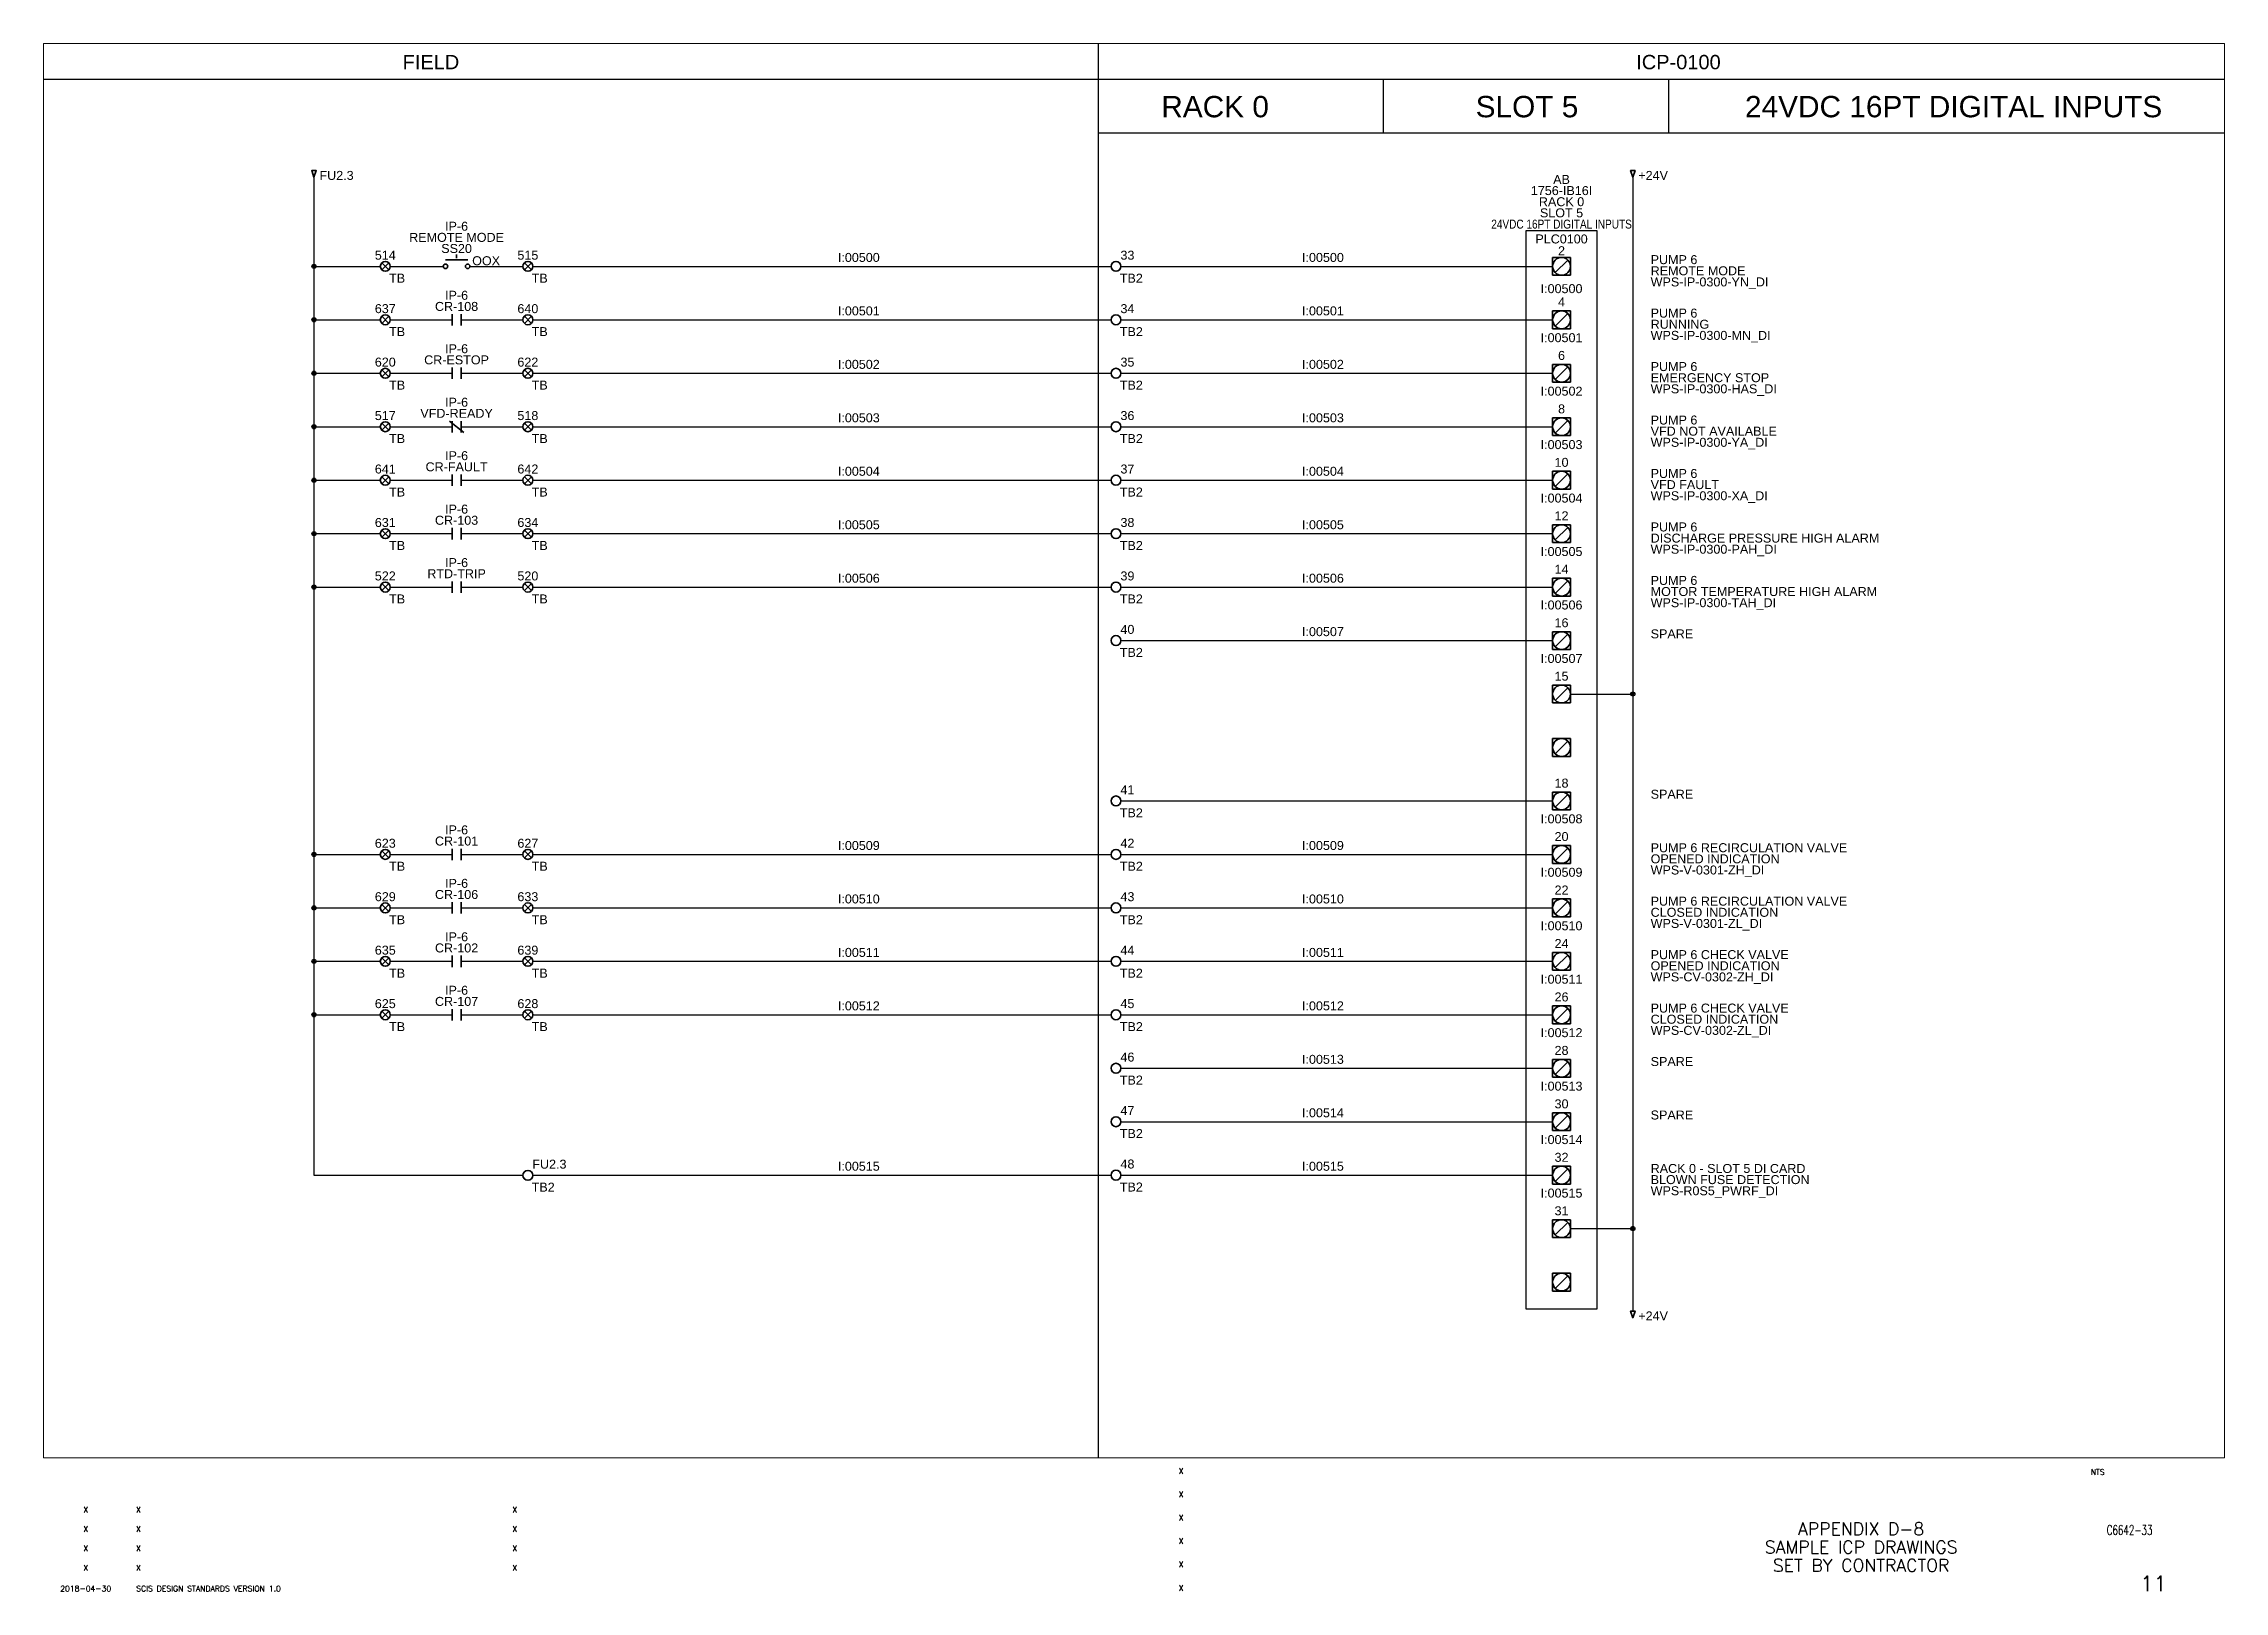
# Paper-space layout '11-Sample ICP R0S05 Digital Inputs' of a CAD drawing. Extents: x 44 to 821, y 22 to 574.
import ezdxf
from ezdxf.enums import TextEntityAlignment as Align

# ---------------------------------------------------------------- set-up
doc = ezdxf.new("R2010")
doc.units = 0
doc.layers.add('BOR-A1', color=7, linetype='Continuous')
doc.layers.add('G-ANNO-VPRT', color=7, linetype='Continuous', plot=False)
for name, color, linetype, lineweight in [('N-ANNO-TEXT', 2, 'Continuous', 18), ('N-CONT-PANL', 3, 'Continuous', 25), ('N-DIAG', 4, 'Continuous', 25), ('N-INST', 4, 'Continuous', 35)]:
    doc.layers.add(name, color=color, linetype=linetype, lineweight=lineweight)
doc.styles.add('_CGS_2-5_NOTES', font='arial.ttf', dxfattribs={"height": 2.5})
doc.styles.add('STD2-0', font='simplex.shx', dxfattribs={"height": 2})
doc.styles.add('STD3-5', font='simplex.shx', dxfattribs={"height": 3.5})
doc.styles.add('STD4-5', font='simplex.shx', dxfattribs={"height": 4.5})
doc.styles.add('STD5-5', font='SIMPLEX')

# ---------------------------------------------------------------- blocks, each defined once
blk = doc.blocks.new('CGS A1 TITLE ATT')
at = {"layer": 'BOR-A1', "color": 1}
for tag, p, height, style in [('DATE', (448.47, 64.4), 2, 'STD2-0'), ('DRAWN', (448.47, 56.08), 2, 'STD2-0'), ('DESIGNER', (448.47, 47.76), 2, 'STD2-0'), ('CHECKED', (448.47, 39.44), 2, 'STD2-0'), ('FILE', (783.85, 42.55), 3.5, 'STD3-5'), ('ENGINEER', (448.47, 31.12), 2, 'STD2-0'), ('AD909', (787.49, 32), 5.5, 'STD5-5'), ('APPROVED', (448.47, 22.72), 2, 'STD2-0')]:
    blk.add_attdef(tag, p, '', height=height, dxfattribs=dict(at, style=style))
at = {"layer": 'BOR-A1', "color": 1, "style": 'STD2-0', "flags": 4}
blk.add_attdef('SCALE', (773.37, 64), '', height=2, dxfattribs=at)
at = {"layer": 'BOR-A1', "color": 1, "style": 'STD4-5'}
for tag, p in [('TITLE-1', (691.59, 44.75)), ('TITLE-2', (691.59, 38.25)), ('TITLE-3', (691.59, 31.75)), ('TITLE-4', (691.59, 25.25))]:
    blk.add_attdef(tag, text='', height=4.5, dxfattribs=at).set_placement(p, align=Align.MIDDLE_CENTER)
at = {"layer": 'BOR-A1', "color": 1, "style": 'STD5-5'}
blk.add_attdef('999', text='', height=5.5, dxfattribs=at).set_placement((800.49, 22.5), align=Align.RIGHT)
blk = doc.blocks.new('CGS A1 REV ATT')
at = {"layer": 'BOR-A1', "color": 1, "style": 'STD2-0'}
for tag, p in [('R5-DATE', (58.99, 50.62)), ('R5-BY', (211.87, 50.62)), ('R4-DATE', (58.99, 43.7)), ('R4-BY', (211.87, 43.7)), ('R3-DATE', (58.99, 36.78)), ('R2-DATE', (58.99, 29.86)), ('R3-BY', (211.87, 36.78)), ('R2-BY', (211.87, 29.86)), ('R1-DATE', (58.99, 22.46)), ('R1-BY', (211.87, 22.46))]:
    blk.add_attdef(tag, text='', height=2, dxfattribs=at).set_placement(p, align=Align.CENTER)
for tag, p in [('R5-DESC', (76.99, 50.62)), ('R4-DESC', (76.99, 43.7)), ('R3-DESC', (76.99, 36.78)), ('R2-DESC', (76.99, 29.86)), ('R1-DESC', (76.99, 22.46))]:
    blk.add_attdef(tag, p, '', height=2, dxfattribs=at)

psp = doc.layouts.new('11-Sample ICP R0S05 Digital Inputs')

# ---------------------------------------------------------------- linework, layer by layer
for p, q in [((419.73, 574), (419.73, 104.1)), ((419.73, 574), (419.73, 554.95)), ((43.99, 561.3), (821, 561.3)), ((521.33, 561.3), (521.33, 542.25)), ((622.93, 561.3), (622.93, 542.25)), ((419.73, 554.95), (419.73, 70)), ((419.73, 542.25), (821, 542.25))]:
    psp.add_line(p, q)
at = {"color": 7}
psp.add_line((610.23, 526.38), (610.23, 464.46), dxfattribs=at)
at = {"layer": 'N-CONT-PANL'}
for p, q in [((597.53, 507.33), (572.13, 507.33)), ((572.13, 507.33), (572.13, 123.15)), ((597.53, 123.15), (597.53, 507.33)), ((572.13, 123.15), (597.53, 123.15))]:
    psp.add_line(p, q, dxfattribs=at)
at = {"layer": 'N-DIAG'}
for p, q in [((140.33, 526.38), (140.33, 494.63)), ((610.23, 526.38), (610.23, 122.36)), ((140.33, 494.63), (163.96, 494.63)), ((140.33, 494.63), (140.33, 170.78)), ((145.1, 494.63), (163.96, 494.63)), ((167.51, 494.63), (186.37, 494.63)), ((195.9, 494.63), (214.76, 494.63)), ((218.31, 494.63), (424.31, 494.63)), ((427.86, 494.63), (581.66, 494.63)), ((140.33, 475.58), (163.96, 475.58)), ((167.51, 475.58), (189.55, 475.58)), ((192.72, 475.58), (214.76, 475.58)), ((218.31, 475.58), (424.31, 475.58)), ((427.86, 475.58), (581.66, 475.58)), ((140.33, 456.53), (163.96, 456.53)), ((167.51, 456.53), (189.55, 456.53)), ((192.72, 456.53), (214.76, 456.53)), ((218.31, 456.53), (424.31, 456.53)), ((427.86, 456.53), (581.66, 456.53)), ((140.33, 437.48), (163.96, 437.48)), ((167.51, 437.48), (189.55, 437.48)), ((192.72, 437.48), (214.76, 437.48)), ((218.31, 437.48), (424.31, 437.48)), ((427.86, 437.48), (581.66, 437.48)), ((140.33, 418.43), (163.96, 418.43)), ((167.51, 418.43), (189.55, 418.43)), ((192.72, 418.43), (214.76, 418.43)), ((218.31, 418.43), (424.31, 418.43)), ((427.86, 418.43), (581.66, 418.43)), ((140.33, 399.38), (163.96, 399.38)), ((167.51, 399.38), (189.55, 399.38)), ((192.72, 399.38), (214.76, 399.38)), ((218.31, 399.38), (424.31, 399.38)), ((427.86, 399.38), (581.66, 399.38)), ((140.33, 380.33), (163.96, 380.33)), ((167.51, 380.33), (189.55, 380.33)), ((192.72, 380.33), (214.76, 380.33)), ((218.31, 380.33), (424.31, 380.33)), ((427.86, 380.33), (581.66, 380.33)), ((427.86, 361.28), (581.66, 361.28)), ((588.01, 342.23), (610.23, 342.23)), ((427.86, 304.13), (581.66, 304.13)), ((140.33, 285.08), (163.96, 285.08)), ((167.51, 285.08), (189.55, 285.08)), ((192.72, 285.08), (214.76, 285.08)), ((218.31, 285.08), (424.31, 285.08)), ((427.86, 285.08), (581.66, 285.08)), ((140.33, 266.03), (163.96, 266.03)), ((167.51, 266.03), (189.55, 266.03)), ((192.72, 266.03), (214.76, 266.03)), ((218.31, 266.03), (424.31, 266.03)), ((427.86, 266.03), (581.66, 266.03)), ((140.33, 246.98), (163.96, 246.98)), ((167.51, 246.98), (189.55, 246.98)), ((192.72, 246.98), (214.76, 246.98)), ((218.31, 246.98), (424.31, 246.98)), ((427.86, 246.98), (581.66, 246.98)), ((140.33, 227.93), (163.96, 227.93)), ((167.51, 227.93), (189.55, 227.93)), ((192.72, 227.93), (214.76, 227.93)), ((218.31, 227.93), (424.31, 227.93)), ((427.86, 227.93), (581.66, 227.93)), ((427.86, 208.88), (581.66, 208.88)), ((427.86, 189.83), (581.66, 189.83)), ((140.33, 170.78), (214.76, 170.78)), ((218.31, 170.78), (424.31, 170.78)), ((427.86, 170.78), (581.66, 170.78)), ((588.01, 151.73), (610.23, 151.73))]:
    psp.add_line(p, q, dxfattribs=at)
for centre, radius in [((140.33, 494.63), 0.762), ((140.33, 494.63), 0.475), ((140.33, 494.63), 0.236), ((140.33, 475.58), 0.762), ((140.33, 475.58), 0.475), ((140.33, 475.58), 0.236), ((140.33, 456.53), 0.762), ((140.33, 456.53), 0.475), ((140.33, 456.53), 0.236), ((140.33, 437.48), 0.762), ((140.33, 437.48), 0.475), ((140.33, 437.48), 0.236), ((140.33, 418.43), 0.762), ((140.33, 418.43), 0.475), ((140.33, 418.43), 0.236), ((140.33, 399.38), 0.762), ((140.33, 399.38), 0.475), ((140.33, 399.38), 0.236), ((140.33, 380.33), 0.762), ((140.33, 380.33), 0.475), ((140.33, 380.33), 0.236), ((610.23, 342.23), 0.762), ((610.23, 342.23), 0.475), ((610.23, 342.23), 0.236), ((140.33, 285.08), 0.762), ((140.33, 285.08), 0.475), ((140.33, 285.08), 0.236), ((140.33, 266.03), 0.762), ((140.33, 266.03), 0.475), ((140.33, 266.03), 0.236), ((140.33, 246.98), 0.762), ((140.33, 246.98), 0.475), ((140.33, 246.98), 0.236), ((140.33, 227.93), 0.762), ((140.33, 227.93), 0.475), ((140.33, 227.93), 0.236), ((610.23, 151.73), 0.762), ((610.23, 151.73), 0.475), ((610.23, 151.73), 0.236)]:
    psp.add_circle(centre, radius, dxfattribs=at)
at = {"layer": 'N-INST'}
for p, q in [((191.13, 498.89), (191.13, 497.53)), ((581.66, 497.8), (588.01, 497.8)), ((581.66, 491.45), (581.66, 497.8)), ((581.66, 497.8), (588.01, 497.8)), ((581.66, 491.45), (581.66, 497.8)), ((588.01, 497.8), (588.01, 491.45)), ((588.01, 497.8), (588.01, 491.45)), ((164.48, 495.88), (166.99, 493.37)), ((164.48, 493.37), (166.99, 495.88)), ((164.48, 495.88), (166.99, 493.37)), ((164.48, 493.37), (166.99, 495.88)), ((187.17, 497.01), (195.1, 497.01)), ((215.28, 495.88), (217.79, 493.37)), ((215.28, 493.37), (217.79, 495.88)), ((588.01, 491.45), (581.66, 491.45)), ((588.01, 491.45), (581.66, 491.45)), ((587.08, 496.87), (582.59, 492.38)), ((164.48, 476.83), (166.99, 474.32)), ((164.48, 474.32), (166.99, 476.83)), ((189.55, 477.61), (189.55, 473.54)), ((192.72, 477.61), (192.72, 473.54)), ((215.28, 476.83), (217.79, 474.32)), ((215.28, 474.32), (217.79, 476.83)), ((581.66, 478.75), (588.01, 478.75)), ((581.66, 472.4), (581.66, 478.75)), ((581.66, 478.75), (588.01, 478.75)), ((581.66, 472.4), (581.66, 478.75)), ((587.08, 477.82), (582.59, 473.33)), ((588.01, 478.75), (588.01, 472.4)), ((588.01, 478.75), (588.01, 472.4)), ((588.01, 472.4), (581.66, 472.4)), ((588.01, 472.4), (581.66, 472.4)), ((189.55, 458.56), (189.55, 454.49)), ((192.72, 458.56), (192.72, 454.49)), ((581.66, 459.7), (588.01, 459.7)), ((581.66, 453.35), (581.66, 459.7)), ((581.66, 459.7), (588.01, 459.7)), ((581.66, 453.35), (581.66, 459.7)), ((587.08, 458.77), (582.59, 454.28)), ((588.01, 459.7), (588.01, 453.35)), ((588.01, 459.7), (588.01, 453.35)), ((164.48, 457.78), (166.99, 455.27)), ((164.48, 455.27), (166.99, 457.78)), ((215.28, 457.78), (217.79, 455.27)), ((215.28, 455.27), (217.79, 457.78)), ((588.01, 453.35), (581.66, 453.35)), ((588.01, 453.35), (581.66, 453.35)), ((164.48, 438.73), (166.99, 436.22)), ((164.48, 436.22), (166.99, 438.73)), ((188.59, 439.51), (193.67, 435.44)), ((189.55, 439.51), (189.55, 435.44)), ((192.72, 439.51), (192.72, 435.44)), ((215.28, 438.73), (217.79, 436.22)), ((215.28, 436.22), (217.79, 438.73)), ((581.66, 440.65), (588.01, 440.65)), ((581.66, 434.3), (581.66, 440.65)), ((581.66, 440.65), (588.01, 440.65)), ((581.66, 434.3), (581.66, 440.65)), ((587.08, 439.72), (582.59, 435.23)), ((588.01, 440.65), (588.01, 434.3)), ((588.01, 440.65), (588.01, 434.3)), ((588.01, 434.3), (581.66, 434.3)), ((588.01, 434.3), (581.66, 434.3)), ((164.48, 419.68), (166.99, 417.17)), ((164.48, 417.17), (166.99, 419.68)), ((189.55, 420.46), (189.55, 416.39)), ((192.72, 420.46), (192.72, 416.39)), ((215.28, 419.68), (217.79, 417.17)), ((215.28, 417.17), (217.79, 419.68)), ((581.66, 421.6), (588.01, 421.6)), ((581.66, 415.25), (581.66, 421.6)), ((581.66, 421.6), (588.01, 421.6)), ((581.66, 415.25), (581.66, 421.6)), ((587.08, 420.67), (582.59, 416.18)), ((588.01, 421.6), (588.01, 415.25)), ((588.01, 421.6), (588.01, 415.25)), ((588.01, 415.25), (581.66, 415.25)), ((588.01, 415.25), (581.66, 415.25)), ((164.48, 400.63), (166.99, 398.12)), ((164.48, 398.12), (166.99, 400.63)), ((189.55, 401.41), (189.55, 397.34)), ((192.72, 401.41), (192.72, 397.34)), ((215.28, 400.63), (217.79, 398.12)), ((215.28, 398.12), (217.79, 400.63)), ((581.66, 402.55), (588.01, 402.55)), ((581.66, 396.2), (581.66, 402.55)), ((581.66, 402.55), (588.01, 402.55)), ((581.66, 396.2), (581.66, 402.55)), ((587.08, 401.62), (582.59, 397.13)), ((588.01, 402.55), (588.01, 396.2)), ((588.01, 402.55), (588.01, 396.2)), ((588.01, 396.2), (581.66, 396.2)), ((588.01, 396.2), (581.66, 396.2)), ((164.48, 381.58), (166.99, 379.07)), ((164.48, 379.07), (166.99, 381.58)), ((189.55, 382.36), (189.55, 378.29)), ((192.72, 382.36), (192.72, 378.29)), ((215.28, 381.58), (217.79, 379.07)), ((215.28, 379.07), (217.79, 381.58)), ((581.66, 383.5), (588.01, 383.5)), ((581.66, 377.15), (581.66, 383.5)), ((581.66, 383.5), (588.01, 383.5)), ((581.66, 377.15), (581.66, 383.5)), ((587.08, 382.57), (582.59, 378.08)), ((588.01, 383.5), (588.01, 377.15)), ((588.01, 383.5), (588.01, 377.15)), ((588.01, 377.15), (581.66, 377.15)), ((588.01, 377.15), (581.66, 377.15)), ((581.66, 364.45), (588.01, 364.45)), ((581.66, 358.1), (581.66, 364.45)), ((581.66, 364.45), (588.01, 364.45)), ((581.66, 358.1), (581.66, 364.45)), ((588.01, 358.1), (581.66, 358.1)), ((588.01, 358.1), (581.66, 358.1)), ((587.08, 363.52), (582.59, 359.03)), ((588.01, 364.45), (588.01, 358.1)), ((588.01, 364.45), (588.01, 358.1)), ((581.66, 345.4), (588.01, 345.4)), ((581.66, 339.05), (581.66, 345.4)), ((587.08, 344.47), (582.59, 339.98)), ((588.01, 345.4), (588.01, 339.05)), ((588.01, 339.05), (581.66, 339.05)), ((581.66, 326.35), (588.01, 326.35)), ((581.66, 320), (581.66, 326.35)), ((588.01, 326.35), (588.01, 320)), ((588.01, 320), (581.66, 320)), ((587.08, 325.42), (582.59, 320.93)), ((581.66, 307.3), (588.01, 307.3)), ((581.66, 300.95), (581.66, 307.3)), ((581.66, 307.3), (588.01, 307.3)), ((581.66, 300.95), (581.66, 307.3)), ((587.08, 306.37), (582.59, 301.88)), ((588.01, 307.3), (588.01, 300.95)), ((588.01, 307.3), (588.01, 300.95)), ((588.01, 300.95), (581.66, 300.95)), ((588.01, 300.95), (581.66, 300.95)), ((581.66, 288.25), (588.01, 288.25)), ((581.66, 281.9), (581.66, 288.25)), ((581.66, 288.25), (588.01, 288.25)), ((581.66, 281.9), (581.66, 288.25)), ((588.01, 288.25), (588.01, 281.9)), ((588.01, 288.25), (588.01, 281.9)), ((164.48, 286.33), (166.99, 283.82)), ((164.48, 283.82), (166.99, 286.33)), ((189.55, 287.11), (189.55, 283.04)), ((192.72, 287.11), (192.72, 283.04)), ((215.28, 286.33), (217.79, 283.82)), ((215.28, 283.82), (217.79, 286.33)), ((588.01, 281.9), (581.66, 281.9)), ((588.01, 281.9), (581.66, 281.9)), ((587.08, 287.32), (582.59, 282.83)), ((164.48, 267.28), (166.99, 264.77)), ((164.48, 264.77), (166.99, 267.28)), ((189.55, 268.06), (189.55, 263.99)), ((192.72, 268.06), (192.72, 263.99)), ((215.28, 267.28), (217.79, 264.77)), ((215.28, 264.77), (217.79, 267.28)), ((581.66, 269.2), (588.01, 269.2)), ((581.66, 262.85), (581.66, 269.2)), ((581.66, 269.2), (588.01, 269.2)), ((581.66, 262.85), (581.66, 269.2)), ((587.08, 268.27), (582.59, 263.78)), ((588.01, 269.2), (588.01, 262.85)), ((588.01, 269.2), (588.01, 262.85)), ((588.01, 262.85), (581.66, 262.85)), ((588.01, 262.85), (581.66, 262.85)), ((189.55, 249.01), (189.55, 244.94)), ((192.72, 249.01), (192.72, 244.94)), ((581.66, 250.15), (588.01, 250.15)), ((581.66, 243.8), (581.66, 250.15)), ((581.66, 250.15), (588.01, 250.15)), ((581.66, 243.8), (581.66, 250.15)), ((587.08, 249.22), (582.59, 244.73)), ((588.01, 250.15), (588.01, 243.8)), ((588.01, 250.15), (588.01, 243.8)), ((164.48, 248.23), (166.99, 245.72)), ((164.48, 245.72), (166.99, 248.23)), ((215.28, 248.23), (217.79, 245.72)), ((215.28, 245.72), (217.79, 248.23)), ((588.01, 243.8), (581.66, 243.8)), ((588.01, 243.8), (581.66, 243.8)), ((164.48, 229.18), (166.99, 226.67)), ((164.48, 226.67), (166.99, 229.18)), ((189.55, 229.96), (189.55, 225.89)), ((192.72, 229.96), (192.72, 225.89)), ((215.28, 229.18), (217.79, 226.67)), ((215.28, 226.67), (217.79, 229.18)), ((581.66, 231.1), (588.01, 231.1)), ((581.66, 224.75), (581.66, 231.1)), ((581.66, 231.1), (588.01, 231.1)), ((581.66, 224.75), (581.66, 231.1)), ((587.08, 230.17), (582.59, 225.68)), ((588.01, 231.1), (588.01, 224.75)), ((588.01, 231.1), (588.01, 224.75)), ((588.01, 224.75), (581.66, 224.75)), ((588.01, 224.75), (581.66, 224.75)), ((581.66, 212.05), (588.01, 212.05)), ((581.66, 205.7), (581.66, 212.05)), ((581.66, 212.05), (588.01, 212.05)), ((581.66, 205.7), (581.66, 212.05)), ((587.08, 211.12), (582.59, 206.63)), ((588.01, 212.05), (588.01, 205.7)), ((588.01, 212.05), (588.01, 205.7)), ((588.01, 205.7), (581.66, 205.7)), ((588.01, 205.7), (581.66, 205.7)), ((581.66, 193), (588.01, 193)), ((581.66, 186.65), (581.66, 193)), ((581.66, 193), (588.01, 193)), ((581.66, 186.65), (581.66, 193)), ((588.01, 186.65), (581.66, 186.65)), ((588.01, 186.65), (581.66, 186.65)), ((587.08, 192.07), (582.59, 187.58)), ((588.01, 193), (588.01, 186.65)), ((588.01, 193), (588.01, 186.65)), ((581.66, 173.95), (588.01, 173.95)), ((581.66, 167.6), (581.66, 173.95)), ((581.66, 173.95), (588.01, 173.95)), ((581.66, 167.6), (581.66, 173.95)), ((587.08, 173.02), (582.59, 168.53)), ((588.01, 173.95), (588.01, 167.6)), ((588.01, 173.95), (588.01, 167.6)), ((588.01, 167.6), (581.66, 167.6)), ((588.01, 167.6), (581.66, 167.6)), ((581.66, 154.9), (588.01, 154.9)), ((581.66, 148.55), (581.66, 154.9)), ((588.01, 148.55), (581.66, 148.55)), ((587.08, 153.97), (582.59, 149.48)), ((588.01, 154.9), (588.01, 148.55)), ((581.66, 135.85), (588.01, 135.85)), ((581.66, 129.5), (581.66, 135.85)), ((587.08, 134.92), (582.59, 130.43)), ((588.01, 135.85), (588.01, 129.5)), ((588.01, 129.5), (581.66, 129.5))]:
    psp.add_line(p, q, dxfattribs=at)
for points in [[(140.33, 528.76), (141.13, 528.76), (140.33, 526.38), (139.54, 528.76), (140.33, 528.76)], [(610.23, 528.76), (611.03, 528.76), (610.23, 526.38), (609.44, 528.76), (610.23, 528.76)], [(610.23, 122.36), (611.03, 122.36), (610.23, 119.98), (609.44, 122.36), (610.23, 122.36)]]:
    psp.add_lwpolyline(points, dxfattribs=at)
for centre, radius in [((584.83, 494.63), 3.17), ((165.73, 494.63), 1.77), ((187.19, 494.63), 0.818), ((195.08, 494.63), 0.818), ((216.53, 494.63), 1.77), ((426.08, 494.63), 1.77), ((165.73, 475.58), 1.77), ((216.53, 475.58), 1.77), ((426.08, 475.58), 1.77), ((584.83, 475.58), 3.17), ((584.83, 456.53), 3.17), ((165.73, 456.53), 1.77), ((216.53, 456.53), 1.77), ((426.08, 456.53), 1.77), ((165.73, 437.48), 1.77), ((216.53, 437.48), 1.77), ((426.08, 437.48), 1.77), ((584.83, 437.48), 3.17), ((165.73, 418.43), 1.77), ((216.53, 418.43), 1.77), ((426.08, 418.43), 1.77), ((584.83, 418.43), 3.17), ((165.73, 399.38), 1.77), ((216.53, 399.38), 1.77), ((426.08, 399.38), 1.77), ((584.83, 399.38), 3.17), ((165.73, 380.33), 1.77), ((216.53, 380.33), 1.77), ((426.08, 380.33), 1.77), ((584.83, 380.33), 3.17), ((426.08, 361.28), 1.77), ((584.83, 361.28), 3.17), ((584.83, 342.23), 3.17), ((584.83, 323.18), 3.17), ((426.08, 304.13), 1.77), ((584.83, 304.13), 3.17), ((584.83, 285.08), 3.17), ((165.73, 285.08), 1.77), ((216.53, 285.08), 1.77), ((426.08, 285.08), 1.77), ((165.73, 266.03), 1.77), ((216.53, 266.03), 1.77), ((426.08, 266.03), 1.77), ((584.83, 266.03), 3.17), ((165.73, 246.98), 1.77), ((216.53, 246.98), 1.77), ((426.08, 246.98), 1.77), ((584.83, 246.98), 3.17), ((165.73, 227.93), 1.77), ((216.53, 227.93), 1.77), ((426.08, 227.93), 1.77), ((584.83, 227.93), 3.17), ((426.08, 208.88), 1.77), ((584.83, 208.88), 3.17), ((426.08, 189.83), 1.77), ((584.83, 189.83), 3.17), ((216.53, 170.72), 1.77), ((426.08, 170.78), 1.77), ((584.83, 170.78), 3.17), ((584.83, 151.73), 3.17), ((584.83, 132.68), 3.17)]:
    psp.add_circle(centre, radius, dxfattribs=at)

# ---------------------------------------------------------------- block references
ref = psp.add_blockref('CGS A1 TITLE ATT', (0, 0))
ref.add_attrib('TITLE-1', 'APPENDIX D-8', dxfattribs={"layer": 'BOR-A1', "color": 1, "height": 4.5, "style": 'STD4-5'}).set_placement((691.59, 44.75), align=Align.MIDDLE_CENTER)
ref.add_attrib('TITLE-2', 'SAMPLE ICP DRAWINGS', dxfattribs={"layer": 'BOR-A1', "color": 1, "height": 4.5, "style": 'STD4-5'}).set_placement((691.59, 38.25), align=Align.MIDDLE_CENTER)
ref.add_attrib('TITLE-3', 'SET BY CONTRACTOR', dxfattribs={"layer": 'BOR-A1', "color": 1, "height": 4.5, "style": 'STD4-5'}).set_placement((691.59, 31.75), align=Align.MIDDLE_CENTER)
ref.add_attrib('FILE', 'C6642-33', (779.08, 42.56), dxfattribs={"layer": 'BOR-A1', "color": 1, "height": 3.5, "style": 'STD3-5', "width": 0.65})
ref.add_attrib('SCALE', 'NTS', (773.37, 64), dxfattribs={"layer": 'BOR-A1', "color": 1, "height": 2, "style": 'STD2-0'})
ref.add_attrib('DATE', 'X', (448.47, 64.4), dxfattribs={"layer": 'BOR-A1', "color": 1, "height": 2, "style": 'STD2-0'})
ref.add_attrib('DRAWN', 'X', (448.47, 56.08), dxfattribs={"layer": 'BOR-A1', "color": 1, "height": 2, "style": 'STD2-0'})
ref.add_attrib('DESIGNER', 'X', (448.47, 47.76), dxfattribs={"layer": 'BOR-A1', "color": 1, "height": 2, "style": 'STD2-0'})
ref.add_attrib('CHECKED', 'X', (448.47, 39.44), dxfattribs={"layer": 'BOR-A1', "color": 1, "height": 2, "style": 'STD2-0'})
ref.add_attrib('ENGINEER', 'X', (448.47, 31.12), dxfattribs={"layer": 'BOR-A1', "color": 1, "height": 2, "style": 'STD2-0'})
ref.add_attrib('APPROVED', 'X', (448.47, 22.72), dxfattribs={"layer": 'BOR-A1', "color": 1, "height": 2, "style": 'STD2-0'})
ref.add_attrib('999', '11', dxfattribs={"layer": 'BOR-A1', "color": 1, "height": 5.5, "style": 'STD5-5'}).set_placement((800.49, 22.5), align=Align.RIGHT)
psp.add_blockref('CGS A1 REV ATT', (0, 0)).add_auto_attribs({'R1-DATE': '2018-04-30', 'R1-DESC': 'SCIS DESIGN STANDARDS VERSION 1.0', 'R2-DATE': 'X', 'R2-DESC': 'X', 'R2-BY': 'X', 'R3-DATE': 'X', 'R3-DESC': 'X', 'R3-BY': 'X', 'R4-DATE': 'X', 'R4-DESC': 'X', 'R4-BY': 'X', 'R5-DATE': 'X', 'R5-DESC': 'X', 'R5-BY': 'X'})

# ---------------------------------------------------------------- texts
at = {"layer": 'N-ANNO-TEXT', "linetype": 'Continuous', "style": '_CGS_2-5_NOTES'}
for s, height, p in [('FIELD', 5.1, (181.99, 567.42)), ('ICP-0100', 5.1, (626.49, 567.42)), ('RACK 0', 7.6, (461.39, 551.55)), ('SLOT 5', 7.6, (572.52, 551.55)), ('24VDC 16PT DIGITAL INPUTS', 7.6, (724.53, 551.55))]:
    psp.add_text(s, height=height, dxfattribs=at).set_placement(p, align=Align.MIDDLE)
at = {"layer": 'N-ANNO-TEXT', "style": '_CGS_2-5_NOTES'}
for s, p in [('FU2.3', (142.28, 525.43)), ('+24V', (612.18, 525.43)), ('OOX', (196.69, 495.03)), ('33', (427.67, 497.01)), ('PUMP 6', (616.58, 495.42)), ('TB', (167.09, 488.81)), ('TB', (217.89, 488.81)), ('TB2', (427.44, 488.81)), ('WPS-IP-0300-YN_DI', (616.58, 487.48)), ('REMOTE MODE', (616.58, 491.45)), ('34', (427.67, 477.96)), ('PUMP 6', (616.58, 476.37)), ('RUNNING', (616.58, 472.4)), ('TB', (167.09, 469.76)), ('TB', (217.89, 469.76)), ('TB2', (427.44, 469.76)), ('WPS-IP-0300-MN_DI', (616.58, 468.43)), ('35', (427.67, 458.91)), ('PUMP 6', (616.58, 457.32)), ('TB', (167.09, 450.71)), ('TB', (217.89, 450.71)), ('TB2', (427.44, 450.71)), ('WPS-IP-0300-HAS_DI', (616.58, 449.38)), ('EMERGENCY STOP', (616.58, 453.35)), ('36', (427.67, 439.86)), ('VFD NOT AVAILABLE', (616.58, 434.3)), ('PUMP 6', (616.58, 438.27)), ('TB', (167.09, 431.66)), ('TB', (217.89, 431.66)), ('TB2', (427.44, 431.66)), ('WPS-IP-0300-YA_DI', (616.58, 430.33)), ('37', (427.67, 420.81)), ('PUMP 6', (616.58, 419.22)), ('TB', (167.09, 412.61)), ('TB', (217.89, 412.61)), ('TB2', (427.44, 412.61)), ('VFD FAULT', (616.58, 415.25)), ('WPS-IP-0300-XA_DI', (616.58, 411.28)), ('38', (427.67, 401.76)), ('TB', (167.09, 393.56)), ('TB', (217.89, 393.56)), ('TB2', (427.44, 393.56)), ('PUMP 6', (616.58, 400.17)), ('DISCHARGE PRESSURE HIGH ALARM', (616.58, 396.2)), ('WPS-IP-0300-PAH_DI', (616.58, 392.23)), ('39', (427.67, 382.71)), ('PUMP 6', (616.58, 381.12)), ('TB', (167.09, 374.51)), ('TB', (217.89, 374.51)), ('TB2', (427.44, 374.51)), ('WPS-IP-0300-TAH_DI', (616.58, 373.18)), ('MOTOR TEMPERATURE HIGH ALARM', (616.58, 377.15)), ('40', (427.67, 363.66)), ('SPARE', (616.58, 362.07)), ('TB2', (427.44, 355.46)), ('41', (427.67, 306.51)), ('SPARE', (616.58, 304.92)), ('TB2', (427.44, 298.31)), ('42', (427.67, 287.46)), ('PUMP 6 RECIRCULATION VALVE', (616.58, 285.87)), ('TB', (167.09, 279.26)), ('TB', (217.89, 279.26)), ('TB2', (427.44, 279.26)), ('WPS-V-0301-ZH_DI', (616.58, 277.93)), ('OPENED INDICATION', (616.58, 281.9)), ('43', (427.67, 268.41)), ('CLOSED INDICATION', (616.58, 262.85)), ('PUMP 6 RECIRCULATION VALVE', (616.58, 266.82)), ('TB', (167.09, 260.21)), ('TB', (217.89, 260.21)), ('TB2', (427.44, 260.21)), ('WPS-V-0301-ZL_DI', (616.58, 258.88)), ('44', (427.67, 249.36)), ('PUMP 6 CHECK VALVE', (616.58, 247.77)), ('TB', (167.09, 241.16)), ('TB', (217.89, 241.16)), ('TB2', (427.44, 241.16)), ('WPS-CV-0302-ZH_DI', (616.58, 239.83)), ('OPENED INDICATION', (616.58, 243.8)), ('45', (427.67, 230.31)), ('TB2', (427.44, 222.11)), ('CLOSED INDICATION', (616.58, 224.75)), ('PUMP 6 CHECK VALVE', (616.58, 228.72)), ('TB', (167.09, 222.11)), ('TB', (217.89, 222.11)), ('WPS-CV-0302-ZL_DI', (616.58, 220.78)), ('46', (427.67, 211.26)), ('SPARE', (616.58, 209.67)), ('TB2', (427.44, 203.06)), ('47', (427.67, 192.21)), ('TB2', (427.44, 184.01)), ('SPARE', (616.58, 190.62)), ('48', (427.67, 173.16)), ('RACK 0 - SLOT 5 DI CARD', (616.58, 171.57)), ('TB2', (427.44, 164.96)), ('WPS-R0S5_PWRF_DI', (616.58, 163.63)), ('BLOWN FUSE DETECTION', (616.58, 167.6)), ('+24V', (612.18, 119.03))]:
    psp.add_text(s, height=3.2, dxfattribs=at).set_placement(p)
for s, p in [('1756-IB16I', (584.83, 520.03)), ('AB', (584.83, 523.99)), ('RACK 0', (584.83, 516.06)), ('SLOT 5', (584.83, 512.09)), ('REMOTE MODE', (191.13, 503.36)), ('IP-6', (191.13, 507.33)), ('PLC0100', (584.83, 502.79)), ('514', (165.73, 497.01)), ('SS20', (191.13, 499.39)), ('515', (216.53, 497.01)), ('I:00500', (334.45, 496.21)), ('I:00500', (499.81, 496.21)), ('2', (584.83, 498.59)), ('CR-108', (191.13, 478.75)), ('IP-6', (191.13, 482.72)), ('4', (584.83, 480.34)), ('637', (165.73, 477.96)), ('640', (216.53, 477.96)), ('I:00501', (334.45, 477.16)), ('I:00501', (499.81, 477.16)), ('IP-6', (191.13, 463.67)), ('620', (165.73, 458.91)), ('CR-ESTOP', (191.13, 459.7)), ('622', (216.53, 458.91)), ('I:00502', (334.45, 458.11)), ('I:00502', (499.81, 458.11)), ('6', (584.83, 461.29)), ('517', (165.73, 439.86)), ('VFD-READY', (191.13, 440.65)), ('IP-6', (191.13, 444.62)), ('518', (216.53, 439.86)), ('8', (584.83, 442.24)), ('I:00503', (334.45, 439.06)), ('I:00503', (499.81, 439.06)), ('IP-6', (191.13, 425.57)), ('CR-FAULT', (191.13, 421.6)), ('642', (216.53, 420.81)), ('I:00504', (334.45, 420.01)), ('I:00504', (499.81, 420.01)), ('10', (584.83, 423.19)), ('CR-103', (191.13, 402.55)), ('IP-6', (191.13, 406.52)), ('634', (216.53, 401.76)), ('I:00505', (334.45, 400.96)), ('I:00505', (499.81, 400.96)), ('12', (584.83, 404.14)), ('IP-6', (191.13, 387.47)), ('522', (165.73, 382.71)), ('RTD-TRIP', (191.13, 383.5)), ('520', (216.53, 382.71)), ('I:00506', (334.45, 381.91)), ('I:00506', (499.81, 381.91)), ('14', (584.83, 385.09)), ('I:00507', (499.81, 362.86)), ('16', (584.83, 366.04)), ('15', (584.83, 346.99)), ('18', (584.83, 308.89)), ('IP-6', (191.13, 292.22)), ('623', (165.73, 287.46)), ('CR-101', (191.13, 288.25)), ('627', (216.53, 287.46)), ('I:00509', (334.45, 286.66)), ('I:00509', (499.81, 286.66)), ('20', (584.83, 289.84)), ('CR-106', (191.13, 269.2)), ('IP-6', (191.13, 273.17)), ('22', (584.83, 270.79)), ('629', (165.73, 268.41)), ('633', (216.53, 268.41)), ('I:00510', (334.45, 267.61)), ('I:00510', (499.81, 267.61)), ('IP-6', (191.13, 254.12)), ('635', (165.73, 249.36)), ('CR-102', (191.13, 250.15)), ('639', (216.53, 249.36)), ('I:00511', (334.45, 248.56)), ('I:00511', (499.81, 248.56)), ('24', (584.83, 251.74)), ('625', (165.73, 230.31)), ('CR-107', (191.13, 231.1)), ('IP-6', (191.13, 235.07)), ('628', (216.53, 230.31)), ('26', (584.83, 232.69)), ('I:00512', (334.45, 229.51)), ('I:00512', (499.81, 229.51)), ('I:00513', (499.81, 210.46)), ('28', (584.83, 213.64)), ('I:00514', (499.81, 191.41)), ('30', (584.83, 194.59)), ('32', (584.83, 175.54)), ('I:00515', (334.45, 172.36)), ('I:00515', (499.81, 172.36)), ('31', (584.83, 156.49))]:
    psp.add_text(s, height=3.2, dxfattribs=at).set_placement(p, align=Align.CENTER)
at = {"layer": 'N-ANNO-TEXT', "style": '_CGS_2-5_NOTES', "width": 0.8}
psp.add_text('24VDC 16PT DIGITAL INPUTS', height=3.2, dxfattribs=at).set_placement((584.83, 508.08), align=Align.CENTER)
at = {"layer": 'N-ANNO-TEXT', "style": '_CGS_2-5_NOTES'}
for s, p in [('I:00500', (584.83, 488.28)), ('I:00501', (584.83, 470.81)), ('I:00502', (584.83, 451.76)), ('I:00503', (584.83, 432.71)), ('I:00504', (584.83, 413.66)), ('I:00505', (584.83, 394.61)), ('I:00506', (584.83, 375.56)), ('I:00507', (584.83, 356.51)), ('I:00508', (584.83, 299.36)), ('I:00509', (584.83, 280.31)), ('I:00510', (584.83, 261.26)), ('I:00511', (584.83, 242.21)), ('I:00512', (584.83, 223.16)), ('I:00513', (584.83, 204.11)), ('I:00514', (584.83, 185.06)), ('I:00515', (584.83, 166.01))]:
    psp.add_text(s, height=3.2, dxfattribs=at).set_placement(p, align=Align.TOP_CENTER)
at = {"layer": 'N-ANNO-TEXT', "linetype": 'Continuous', "style": '_CGS_2-5_NOTES'}
for s, p in [('FU2.3', (218.12, 173.1)), ('TB2', (217.89, 164.91))]:
    psp.add_text(s, height=3.2, dxfattribs=at).set_placement(p)
at = {"layer": 'N-INST', "style": '_CGS_2-5_NOTES'}
for s, p in [('641', (165.73, 420.81)), ('631', (165.73, 401.76))]:
    psp.add_text(s, height=3.2, dxfattribs=at).set_placement(p, align=Align.CENTER)

# ---------------------------------------------------------------- viewports
at = {"layer": 'G-ANNO-VPRT'}
psp.add_viewport(center=(432.5, 322), size=(777.01, 504), view_center_point=(-16.109, -12.305), view_height=34.46061, dxfattribs=at)

doc.saveas('drawing.dxf')
